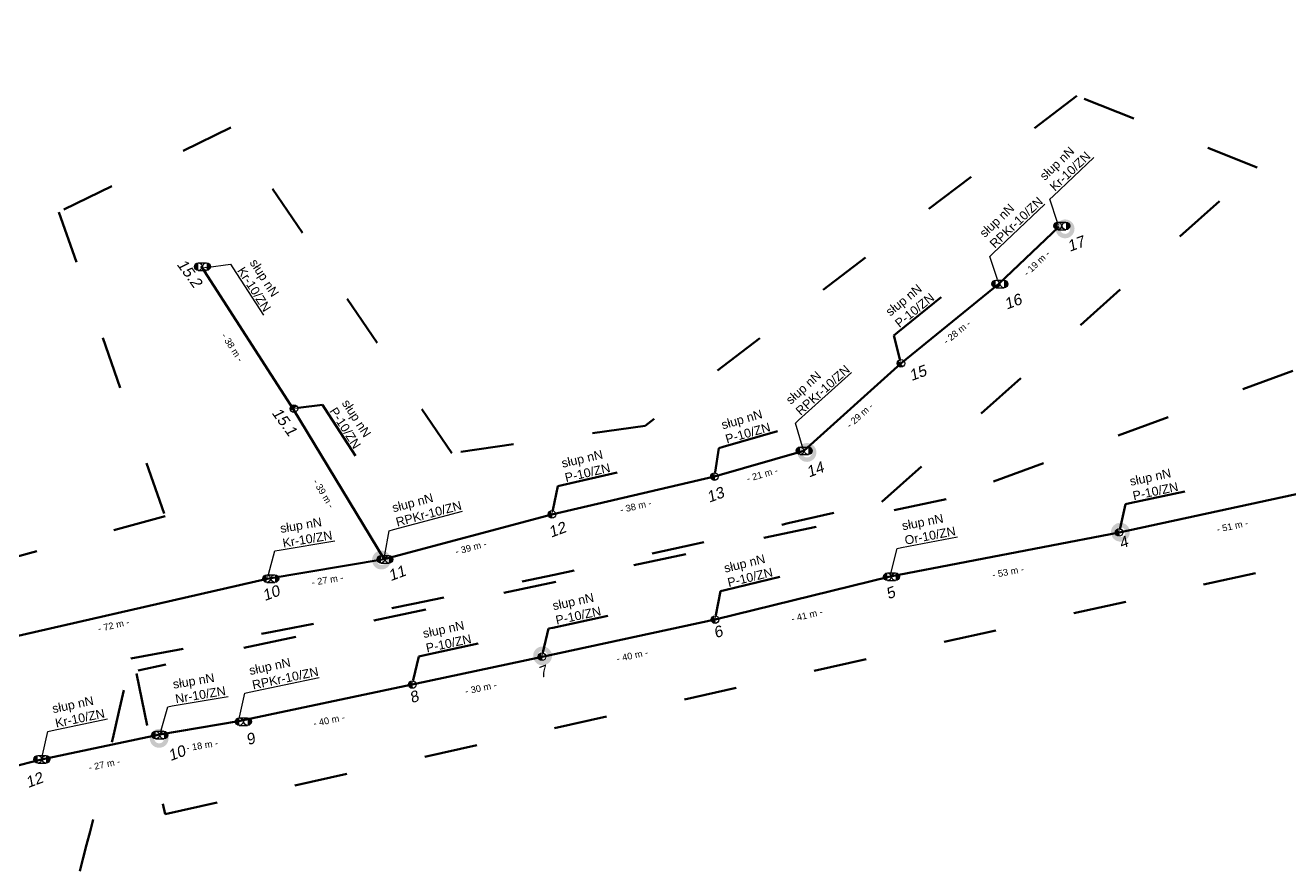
# Model space of a CAD drawing. Header units: metres. Extents: x 7531025 to 7555771, y 5771206 to 5789306.
# Drawn here: x 7549430 to 7549715.4, y 5784528.7 to 5784718.9 of the extents above; entities that cross this region are included whole.
import ezdxf
from ezdxf import colors
from ezdxf.entities.mleader import LeaderData, LeaderLine
from ezdxf.math import Vec2, Vec3

# ---------------------------------------------------------------- set-up
doc = ezdxf.new("R2010")
doc.units = ezdxf.units.M
doc.linetypes.add('GCAD_ISO03W100', pattern=[30, 12, -18])
for name, color, linetype, lineweight in [('!TELE', 30, 'SCARPLINE1A', 50), ('!trafo_05-0918', 6, 'GCAD_ISO03W100', 50), ('!trafo_05-1067', 6, 'GCAD_ISO03W100', 50), ('_numery slupow etap 4 cz. 2', 7, 'Continuous', 40)]:
    doc.layers.add(name, color=color, linetype=linetype, lineweight=lineweight)
for name, color, linetype in [('!wymiary', 7, 'Continuous'), ('_MM mufy', 3, 'Continuous'), ('_MM opisy', 7, 'Continuous'), ('_MM slupy', 5, 'Continuous')]:
    doc.layers.add(name, color=color, linetype=linetype)
doc.styles.get("Standard").update_dxf_attribs({"font": 'ARIAL.TTF'})
doc.linetypes.add('SCARPLINE1A', pattern='A,2,[150,AAA.SHX,S=1,R=0,X=0,Y=0],1e-11', length=2)
doc.dimstyles.new('opis linie', dxfattribs={"dimtxt": 1.5, "dimasz": 0.18, "dimexe": 0.18, "dimexo": 0.0625, "dimgap": 2.5, "dimtad": 4, "dimdec": 0, "dimzin": 0, "dimdsep": 46, "dimtxsty": 'Standard', "dimcen": 0.09, "dimse1": 1, "dimse2": 1, "dimsd1": 1, "dimsd2": 1, "dimclrt": 256, "dimadec": 0, "dimazin": 0, "dimtfac": 1, "dimtdec": 0, "dimtofl": 0, "dimtmove": 0, "dimatfit": 3, "dimfxl": 1, "dimtfill": 1, "dimtolj": 1, "dimtzin": 0, "dimarcsym": 0})

# ---------------------------------------------------------------- blocks, each defined once
blk = doc.blocks.new('*D96')
at = {"layer": 'Defpoints', "color": 0}
for p in [(7549469.74, 5784664.64), (7549489.93, 5784631.87), (7549490.56, 5784632.28)]:
    blk.add_point(p, dxfattribs=at)
at = {"layer": '!wymiary', "insert": (7549476.77, 5784646.29), "char_height": 1.5, "attachment_point": 5, "rotation": 302.7473, "bg_fill": 3, "box_fill_scale": 1.1, "bg_fill_color": 9, "bg_fill_true_color": 13158600, "bg_fill_transparency": 0}
blk.add_mtext('\\A1;- 38 m -', dxfattribs=at)
blk = doc.blocks.new('*D97')
at = {"layer": 'Defpoints', "color": 0}
for p in [(7549490.56, 5784632.28), (7549510.37, 5784598.14), (7549511.02, 5784598.52)]:
    blk.add_point(p, dxfattribs=at)
at = {"layer": '!wymiary', "insert": (7549497.35, 5784613.32), "char_height": 1.5, "attachment_point": 5, "rotation": 301.2212, "bg_fill": 3, "box_fill_scale": 1.1, "bg_fill_color": 9, "bg_fill_true_color": 13158600, "bg_fill_transparency": 0}
blk.add_mtext('\\A1;- 39 m -', dxfattribs=at)
blk = doc.blocks.new('*D308')
at = {"layer": 'Defpoints', "color": 0}
for p in [(7549460.43, 5784558.99), (7549460.58, 5784558.26), (7549433.68, 5784553.36)]:
    blk.add_point(p, dxfattribs=at)
at = {"layer": '!wymiary', "insert": (7549447.88, 5784552.26), "char_height": 1.5, "attachment_point": 5, "rotation": 11.9027, "bg_fill": 3, "box_fill_scale": 1.1, "bg_fill_color": 9, "bg_fill_true_color": 13158600, "bg_fill_transparency": 0}
blk.add_mtext('\\A1;- 27 m -', dxfattribs=at)
blk = doc.blocks.new('*D309')
at = {"layer": 'Defpoints', "color": 0}
for p in [(7549478.14, 5784561.97), (7549478.26, 5784561.23), (7549460.43, 5784558.99)]:
    blk.add_point(p, dxfattribs=at)
at = {"layer": '!wymiary', "insert": (7549469.95, 5784556.52), "char_height": 1.5, "attachment_point": 5, "rotation": 9.5379, "bg_fill": 3, "box_fill_scale": 1.1, "bg_fill_color": 9, "bg_fill_true_color": 13158600, "bg_fill_transparency": 0}
blk.add_mtext('\\A1;- 18 m -', dxfattribs=at)
blk = doc.blocks.new('*D310')
at = {"layer": 'Defpoints', "color": 0}
for p in [(7549517.37, 5784570.27), (7549517.52, 5784569.54), (7549478.14, 5784561.97)]:
    blk.add_point(p, dxfattribs=at)
at = {"layer": '!wymiary', "insert": (7549498.58, 5784562.19), "char_height": 1.5, "attachment_point": 5, "rotation": 11.9452, "bg_fill": 3, "box_fill_scale": 1.1, "bg_fill_color": 9, "bg_fill_true_color": 13158600, "bg_fill_transparency": 0}
blk.add_mtext('\\A1;- 40 m -', dxfattribs=at)
blk = doc.blocks.new('*D311')
at = {"layer": 'Defpoints', "color": 0}
for p in [(7549546.64, 5784576.53), (7549546.8, 5784575.8), (7549517.37, 5784570.27)]:
    blk.add_point(p, dxfattribs=at)
at = {"layer": '!wymiary', "insert": (7549532.84, 5784569.47), "char_height": 1.5, "attachment_point": 5, "rotation": 12.0731, "bg_fill": 3, "box_fill_scale": 1.1, "bg_fill_color": 9, "bg_fill_true_color": 13158600, "bg_fill_transparency": 0}
blk.add_mtext('\\A1;- 30 m -', dxfattribs=at)
blk = doc.blocks.new('*D312')
at = {"layer": 'Defpoints', "color": 0}
for p in [(7549585.69, 5784584.92), (7549585.84, 5784584.18), (7549546.64, 5784576.53)]:
    blk.add_point(p, dxfattribs=at)
at = {"layer": '!wymiary', "insert": (7549567.01, 5784576.8), "char_height": 1.5, "attachment_point": 5, "rotation": 12.1217, "bg_fill": 3, "box_fill_scale": 1.1, "bg_fill_color": 9, "bg_fill_true_color": 13158600, "bg_fill_transparency": 0}
blk.add_mtext('\\A1;- 40 m -', dxfattribs=at)
blk = doc.blocks.new('*D313')
at = {"layer": 'Defpoints', "color": 0}
for p in [(7549625.21, 5784594.65), (7549625.39, 5784593.92), (7549585.69, 5784584.92)]:
    blk.add_point(p, dxfattribs=at)
at = {"layer": '!wymiary', "insert": (7549606.41, 5784585.9), "char_height": 1.5, "attachment_point": 5, "rotation": 13.8325, "bg_fill": 3, "box_fill_scale": 1.1, "bg_fill_color": 9, "bg_fill_true_color": 13158600, "bg_fill_transparency": 0}
blk.add_mtext('\\A1;- 41 m -', dxfattribs=at)
blk = doc.blocks.new('*D314')
at = {"layer": 'Defpoints', "color": 0}
for p in [(7549676.88, 5784604.58), (7549677.03, 5784603.85), (7549625.21, 5784594.65)]:
    blk.add_point(p, dxfattribs=at)
at = {"layer": '!wymiary', "insert": (7549651.81, 5784595.67), "char_height": 1.5, "attachment_point": 5, "rotation": 10.885, "bg_fill": 3, "box_fill_scale": 1.1, "bg_fill_color": 9, "bg_fill_true_color": 13158600, "bg_fill_transparency": 0}
blk.add_mtext('\\A1;- 53 m -', dxfattribs=at)
blk = doc.blocks.new('*D315')
at = {"layer": 'Defpoints', "color": 0}
for p in [(7549726.26, 5784615.23), (7549726.42, 5784614.5), (7549676.88, 5784604.58)]:
    blk.add_point(p, dxfattribs=at)
at = {"layer": '!wymiary', "insert": (7549702.42, 5784605.98), "char_height": 1.5, "attachment_point": 5, "rotation": 12.1656, "bg_fill": 3, "box_fill_scale": 1.1, "bg_fill_color": 9, "bg_fill_true_color": 13158600, "bg_fill_transparency": 0}
blk.add_mtext('\\A1;- 51 m -', dxfattribs=at)
blk = doc.blocks.new('*D339')
at = {"layer": 'Defpoints', "color": 0}
for p in [(7549663.3, 5784673.52), (7549649.23, 5784661.18), (7549649.74, 5784660.64)]:
    blk.add_point(p, dxfattribs=at)
at = {"layer": '!wymiary', "insert": (7549658.26, 5784665.26), "char_height": 1.5, "attachment_point": 5, "rotation": 43.5355, "bg_fill": 3, "box_fill_scale": 1.1, "bg_fill_color": 9, "bg_fill_true_color": 13158600, "bg_fill_transparency": 0}
blk.add_mtext('\\A1;- 19 m -', dxfattribs=at)
blk = doc.blocks.new('*D340')
at = {"layer": 'Defpoints', "color": 0}
for p in [(7549649.74, 5784660.64), (7549627.16, 5784643.27), (7549627.63, 5784642.69)]:
    blk.add_point(p, dxfattribs=at)
at = {"layer": '!wymiary', "insert": (7549640.27, 5784649.71), "char_height": 1.5, "attachment_point": 5, "rotation": 39.0629, "bg_fill": 3, "box_fill_scale": 1.1, "bg_fill_color": 9, "bg_fill_true_color": 13158600, "bg_fill_transparency": 0}
blk.add_mtext('\\A1;- 28 m -', dxfattribs=at)
blk = doc.blocks.new('*D341')
at = {"layer": 'Defpoints', "color": 0}
for p in [(7549627.63, 5784642.69), (7549605.21, 5784623.51), (7549605.71, 5784622.95)]:
    blk.add_point(p, dxfattribs=at)
at = {"layer": '!wymiary', "insert": (7549618.35, 5784630.95), "char_height": 1.5, "attachment_point": 5, "rotation": 42.0047, "bg_fill": 3, "box_fill_scale": 1.1, "bg_fill_color": 9, "bg_fill_true_color": 13158600, "bg_fill_transparency": 0}
blk.add_mtext('\\A1;- 29 m -', dxfattribs=at)
blk = doc.blocks.new('*D342')
at = {"layer": 'Defpoints', "color": 0}
for p in [(7549605.71, 5784622.95), (7549585.35, 5784617.88), (7549585.56, 5784617.16)]:
    blk.add_point(p, dxfattribs=at)
at = {"layer": '!wymiary', "insert": (7549596.32, 5784617.65), "char_height": 1.5, "attachment_point": 5, "rotation": 16.0366, "bg_fill": 3, "box_fill_scale": 1.1, "bg_fill_color": 9, "bg_fill_true_color": 13158600, "bg_fill_transparency": 0}
blk.add_mtext('\\A1;- 21 m -', dxfattribs=at)
blk = doc.blocks.new('*D343')
at = {"layer": 'Defpoints', "color": 0}
for p in [(7549585.56, 5784617.16), (7549548.71, 5784609.35), (7549548.88, 5784608.62)]:
    blk.add_point(p, dxfattribs=at)
at = {"layer": '!wymiary', "insert": (7549567.79, 5784610.44), "char_height": 1.5, "attachment_point": 5, "rotation": 13.1092, "bg_fill": 3, "box_fill_scale": 1.1, "bg_fill_color": 9, "bg_fill_true_color": 13158600, "bg_fill_transparency": 0}
blk.add_mtext('\\A1;- 38 m -', dxfattribs=at)
blk = doc.blocks.new('*D344')
at = {"layer": 'Defpoints', "color": 0}
for p in [(7549548.88, 5784608.62), (7549510.82, 5784599.25), (7549511.02, 5784598.53)]:
    blk.add_point(p, dxfattribs=at)
at = {"layer": '!wymiary', "insert": (7549530.6, 5784601.14), "char_height": 1.5, "attachment_point": 5, "rotation": 14.9228, "bg_fill": 3, "box_fill_scale": 1.1, "bg_fill_color": 9, "bg_fill_true_color": 13158600, "bg_fill_transparency": 0}
blk.add_mtext('\\A1;- 39 m -', dxfattribs=at)
blk = doc.blocks.new('*D345')
at = {"layer": 'Defpoints', "color": 0}
for p in [(7549511.02, 5784598.53), (7549484.5, 5784594.87), (7549484.62, 5784594.13)]:
    blk.add_point(p, dxfattribs=at)
at = {"layer": '!wymiary', "insert": (7549498.23, 5784593.86), "char_height": 1.5, "attachment_point": 5, "rotation": 9.4592, "bg_fill": 3, "box_fill_scale": 1.1, "bg_fill_color": 9, "bg_fill_true_color": 13158600, "bg_fill_transparency": 0}
blk.add_mtext('\\A1;- 27 m -', dxfattribs=at)
blk = doc.blocks.new('*D346')
at = {"layer": 'Defpoints', "color": 0}
for p in [(7549484.62, 5784594.13), (7549414.01, 5784578.75), (7549414.18, 5784578.02)]:
    blk.add_point(p, dxfattribs=at)
at = {"layer": '!wymiary', "insert": (7549449.96, 5784583.63), "char_height": 1.5, "attachment_point": 5, "rotation": 12.8799, "bg_fill": 3, "box_fill_scale": 1.1, "bg_fill_color": 9, "bg_fill_true_color": 13158600, "bg_fill_transparency": 0}
blk.add_mtext('\\A1;- 72 m -', dxfattribs=at)
blk = doc.blocks.new('ZN')
at = {"layer": '_MM slupy', "transparency": 33554687}
h = blk.add_hatch(color=256, dxfattribs=at)
h.dxf.hatch_style = 1
h.paths.add_polyline_path([(0, -0.86), (0, 0.86, 1)])
at = {"layer": '_MM slupy'}
blk.add_circle((0, 0), 0.857, dxfattribs=at)
blk = doc.blocks.new('R')
at = {"layer": '_MM slupy', "transparency": 33554687}
h = blk.add_hatch(color=256, dxfattribs=at)
h.dxf.hatch_style = 1
h.paths.add_polyline_path([(-0.93, -0.86), (-0.93, 0.86, 1)])
h = blk.add_hatch(color=256, dxfattribs=at)
h.dxf.hatch_style = 1
h.paths.add_polyline_path([(0.93, 0.86), (0.93, -0.86, 1)])
at = {"layer": '_MM slupy'}
for points in [[(-0.93, 0.86), (0.93, 0.86)], [(-0.93, -0.86), (0.93, -0.86)]]:
    blk.add_lwpolyline(points, dxfattribs=at)
for centre in [(-0.93, 0), (0.93, 0)]:
    blk.add_circle(centre, 0.857, dxfattribs=at)
blk = doc.blocks.new('mufa')
at = {"layer": '_MM mufy'}
h = blk.add_hatch(color=256, dxfattribs=at)
h.dxf.hatch_style = 1
h.paths.add_polyline_path([(2.15, 0.12, 1), (-2.1, -0.05, 1)])
h.paths.add_polyline_path([(-1.1, -0.01, -1), (1.15, 0.08, -1)], flags=16)
h.paths.add_polyline_path([(-0.83, 0, -1), (0.88, 0.07, -1)], flags=0)
blk = doc.blocks.new('q')
at = {"layer": '_MM slupy'}
blk.add_blockref('ZN', (0, 0), dxfattribs=at)
at = {"layer": '_MM opisy'}
ml = blk.add_multileader_mtext('Standard', dxfattribs=at)
ml.set_content('\\pxql;słup nN\\PP-10/ZN', color=256)
ml.set_leader_properties()
ml.build(insert=Vec2(0, 0))
ml.multileader.update_dxf_attribs({"has_text_frame": 1, "text_left_attachment_type": 5, "text_right_attachment_type": 5, "dogleg_length": 1, "arrow_head_size": 1})
ctx = ml.context
ctx.base_point, ctx.char_height, ctx.arrow_head_size, ctx.landing_gap_size, ctx.plane_origin = Vec3(3.75, 5.9), 2, 1, 1, Vec3(1.72, -1.42)
ctx.left_attachment, ctx.right_attachment = 5, 5
notes = []
notes.append((ctx, [(0, (1, 1, 0), (2.75, 5.9), (1, 0), 1, [(0, [(0, 0), (2.75, 5.9)], 0, [])])]))
ctx.mtext.insert, ctx.mtext.flow_direction = Vec3(4.75, 11.7), 5
ctx.mtext.has_bg_fill, ctx.mtext.bg_color, ctx.mtext.bg_scale_factor, ctx.mtext.bg_transparency, ctx.mtext.use_window_bg_color = 1, -1023410175, 1, 0, 1
for ctx, leaders in notes:
    for number, flags, end, landing, length, lines in leaders:
        leader = LeaderData()
        leader.index, (leader.has_last_leader_line, leader.has_dogleg_vector, leader.attachment_direction) = number, flags
        leader.last_leader_point, leader.dogleg_vector, leader.dogleg_length = Vec3(end), Vec3(landing), length
        for number, points, colour, breaks in lines:
            line = LeaderLine()
            line.index, line.vertices, line.color, line.breaks = number, Vec3.list(points), colors.encode_raw_color(colour), breaks
            leader.lines.append(line)
        ctx.leaders.append(leader)

msp = doc.modelspace()

# ---------------------------------------------------------------- linework, layer by layer
at = {"layer": '!TELE'}
for points in [[(7548969.06, 5784475.22), (7549019.45, 5784487.39), (7549073, 5784500.72), (7549114.21, 5784508.57), (7549157.21, 5784519.45), (7549199.38, 5784528.76), (7549236.35, 5784537.13), (7549280.95, 5784547.28), (7549303.59, 5784552.19), (7549333.55, 5784559.34), (7549361.98, 5784566.24), (7549414.18, 5784578.02), (7549484.62, 5784594.13), (7549511.02, 5784598.52), (7549548.88, 5784608.62), (7549585.56, 5784617.16), (7549605.71, 5784622.95), (7549627.63, 5784642.69), (7549649.74, 5784660.64), (7549663.3, 5784673.52)], [(7549511.02, 5784598.52), (7549490.56, 5784632.28), (7549469.74, 5784664.64)], [(7549073, 5784500.72), (7549099.23, 5784475.03), (7549130.87, 5784482.69), (7549177.19, 5784494.72), (7549225.93, 5784484.04), (7549249.68, 5784498.25), (7549272.38, 5784514.36), (7549301.85, 5784520.3), (7549340.82, 5784530.11), (7549368.8, 5784536.68), (7549397.89, 5784544.31), (7549433.68, 5784553.36), (7549460.43, 5784558.99), (7549478.14, 5784561.97), (7549517.37, 5784570.27), (7549546.64, 5784576.53), (7549585.69, 5784584.92), (7549625.21, 5784594.65), (7549676.88, 5784604.58), (7549726.26, 5784615.23)]]:
    msp.add_lwpolyline(points, dxfattribs=at)

# ---------------------------------------------------------------- texts
at = {"layer": '_numery slupow etap 4 cz. 2', "oblique": 10}
for s, p in [('17', (7549665.73, 5784667.83)), ('16', (7549651.51, 5784654.8))]:
    msp.add_text(s, height=2.5, rotation=20.4647, dxfattribs=at).set_placement(p)

# ---------------------------------------------------------------- next in the draw order: dimensions: what is measured, and where the dimension line sits
at = {"layer": '!wymiary'}
for p1, p2, picture, middle in [((7549663.3, 5784673.52), (7549649.74, 5784660.64), '*D339', (7549658.26, 5784665.26)), ((7549469.74, 5784664.64), (7549490.56, 5784632.28), '*D96', (7549476.77, 5784646.29)), ((7549433.68, 5784553.36), (7549460.43, 5784558.99), '*D308', (7549447.88, 5784552.26))]:
    dim = msp.add_aligned_dim(p1=p1, p2=p2, distance=-0.75, dimstyle='opis linie', override={"dimpost": '- <> m -'}, dxfattribs=at)
    dim.commit()
    dim.dimension.update_dxf_attribs({"geometry": picture, "text_midpoint": middle})

# ---------------------------------------------------------------- next in the draw order: texts
at = {"layer": '_numery slupow etap 4 cz. 2', "oblique": 10}
msp.add_text('12', height=2.5, rotation=20.4647, dxfattribs=at).set_placement((7549430.66, 5784546.9))

# ---------------------------------------------------------------- next in the draw order: dimensions: what is measured, and where the dimension line sits
at = {"layer": '!wymiary'}
for p1, p2, picture, middle in [((7549649.74, 5784660.64), (7549627.63, 5784642.69), '*D340', (7549640.27, 5784649.71)), ((7549490.56, 5784632.28), (7549511.02, 5784598.52), '*D97', (7549497.35, 5784613.32)), ((7549460.43, 5784558.99), (7549478.14, 5784561.97), '*D309', (7549469.95, 5784556.52))]:
    dim = msp.add_aligned_dim(p1=p1, p2=p2, distance=-0.75, dimstyle='opis linie', override={"dimpost": '- <> m -'}, dxfattribs=at)
    dim.commit()
    dim.dimension.update_dxf_attribs({"geometry": picture, "text_midpoint": middle})

# ---------------------------------------------------------------- next in the draw order: leaders
at = {"layer": '_MM opisy'}
ml = msp.add_multileader_mtext('Standard', dxfattribs=at)
ml.set_content('\\pxql;słup nN\\PKr-10/ZN', color=256)
ml.set_leader_properties()
ml.build(insert=Vec2(0, 0))
ml.multileader.update_dxf_attribs({"has_text_frame": 1, "text_left_attachment_type": 5, "text_right_attachment_type": 5, "dogleg_length": 1, "arrow_head_size": 1})
ctx = ml.context
ctx.base_point, ctx.char_height, ctx.arrow_head_size, ctx.landing_gap_size, ctx.plane_origin, ctx.plane_x_axis, ctx.plane_y_axis = Vec3(7549661.96, 5784680.39), 2, 1, 1, Vec3(7549665.53, 5784673.67), Vec3(0.724947, 0.688804), Vec3(-0.688804, 0.724947)
ctx.left_attachment, ctx.right_attachment = 5, 5
notes = []
notes.append((ctx, [(0, (1, 1, 0), (7549661.23, 5784679.7), (0.724947, 0.688804), 1, [(0, [(7549663.3, 5784673.52), (7549661.23, 5784679.7)], 0, [])])]))
ctx.mtext.insert, ctx.mtext.text_direction, ctx.mtext.flow_direction = Vec3(7549658.71, 5784685.26), Vec3(0.724947, 0.688804), 5
ctx.mtext.has_bg_fill, ctx.mtext.bg_color, ctx.mtext.bg_scale_factor, ctx.mtext.bg_transparency, ctx.mtext.use_window_bg_color = 1, -1023410175, 1, 0, 1
ml = msp.add_multileader_mtext('Standard', dxfattribs=at)
ml.set_content('\\pxql;słup nN\\PKr-10/ZN', color=256)
ml.set_leader_properties()
ml.build(insert=Vec2(0, 0))
ml.multileader.update_dxf_attribs({"has_text_frame": 1, "text_left_attachment_type": 5, "text_right_attachment_type": 5, "dogleg_length": 1, "arrow_head_size": 1})
ctx = ml.context
ctx.base_point, ctx.char_height, ctx.arrow_head_size, ctx.landing_gap_size, ctx.plane_origin, ctx.plane_x_axis, ctx.plane_y_axis = Vec3(7549476.88, 5784664.23), 2, 1, 1, Vec3(7549469.62, 5784661.98), Vec3(0.540935, -0.841064), Vec3(0.841064, 0.540935)
ctx.left_attachment, ctx.right_attachment = 5, 5
notes.append((ctx, [(0, (1, 1, 0), (7549476.34, 5784665.07), (0.540935, -0.841064), 1, [(0, [(7549469.88, 5784664.19), (7549476.34, 5784665.07)], 0, [])])]))
ctx.mtext.insert, ctx.mtext.text_direction, ctx.mtext.flow_direction = Vec3(7549482.27, 5784666.51), Vec3(0.540935, -0.841064), 5
ctx.mtext.has_bg_fill, ctx.mtext.bg_color, ctx.mtext.bg_scale_factor, ctx.mtext.bg_transparency, ctx.mtext.use_window_bg_color = 1, -1023410175, 1, 0, 1
ml = msp.add_multileader_mtext('Standard', dxfattribs=at)
ml.set_content('\\pxql;słup nN\\PKr-10/ZN', color=256)
ml.set_leader_properties()
ml.build(insert=Vec2(0, 0))
ml.multileader.update_dxf_attribs({"has_text_frame": 1, "text_left_attachment_type": 5, "text_right_attachment_type": 5, "dogleg_length": 1, "arrow_head_size": 1})
ctx = ml.context
ctx.base_point, ctx.char_height, ctx.arrow_head_size, ctx.landing_gap_size, ctx.plane_origin, ctx.plane_x_axis, ctx.plane_y_axis = Vec3(7549436.14, 5784559.9), 2, 1, 1, Vec3(7549435.65, 5784552.32), Vec3(0.978499, 0.20625), Vec3(-0.20625, 0.978499)
ctx.left_attachment, ctx.right_attachment = 5, 5
notes.append((ctx, [(0, (1, 1, 0), (7549435.16, 5784559.7), (0.978499, 0.20625), 1, [(0, [(7549433.68, 5784553.36), (7549435.16, 5784559.7)], 0, [])])]))
ctx.mtext.insert, ctx.mtext.text_direction, ctx.mtext.flow_direction = Vec3(7549435.93, 5784565.75), Vec3(0.978499, 0.20625), 5
ctx.mtext.has_bg_fill, ctx.mtext.bg_color, ctx.mtext.bg_scale_factor, ctx.mtext.bg_transparency, ctx.mtext.use_window_bg_color = 1, -1023410175, 1, 0, 1
for ctx, leaders in notes:
    for number, flags, end, landing, length, lines in leaders:
        leader = LeaderData()
        leader.index, (leader.has_last_leader_line, leader.has_dogleg_vector, leader.attachment_direction) = number, flags
        leader.last_leader_point, leader.dogleg_vector, leader.dogleg_length = Vec3(end), Vec3(landing), length
        for number, points, colour, breaks in lines:
            line = LeaderLine()
            line.index, line.vertices, line.color, line.breaks = number, Vec3.list(points), colors.encode_raw_color(colour), breaks
            leader.lines.append(line)
        ctx.leaders.append(leader)

# ---------------------------------------------------------------- next in the draw order: block references
at = {"layer": '!TELE', "rotation": 302.7473028362447}
msp.add_blockref('q', (7549490.66, 5784632.5), dxfattribs=at)
for p in [(7549663.94, 5784673.68), (7549470.01, 5784664.52), (7549433.79, 5784553.4)]:
    msp.add_blockref('R', p)

# ---------------------------------------------------------------- next in the draw order: texts
at = {"layer": '_numery slupow etap 4 cz. 2', "oblique": 10}
for s, rotation, p in [('15.2', 306.0756, (7549464.11, 5784665.02)), ('10', 20.4647, (7549462.8, 5784552.98))]:
    msp.add_text(s, height=2.5, rotation=rotation, dxfattribs=at).set_placement(p)

# ---------------------------------------------------------------- next in the draw order: dimensions: what is measured, and where the dimension line sits
at = {"layer": '!wymiary'}
for p1, p2, picture, middle in [((7549627.63, 5784642.69), (7549605.71, 5784622.95), '*D341', (7549618.35, 5784630.95)), ((7549478.14, 5784561.97), (7549517.37, 5784570.27), '*D310', (7549498.58, 5784562.19))]:
    dim = msp.add_aligned_dim(p1=p1, p2=p2, distance=-0.75, dimstyle='opis linie', override={"dimpost": '- <> m -'}, dxfattribs=at)
    dim.commit()
    dim.dimension.update_dxf_attribs({"geometry": picture, "text_midpoint": middle})

# ---------------------------------------------------------------- next in the draw order: leaders
at = {"layer": '_MM opisy'}
ml = msp.add_multileader_mtext('Standard', dxfattribs=at)
ml.set_content('\\pxql;słup nN\\PNr-10/ZN', color=256)
ml.set_leader_properties()
ml.build(insert=Vec2(0, 0))
ml.multileader.update_dxf_attribs({"has_text_frame": 1, "text_left_attachment_type": 5, "text_right_attachment_type": 5, "dogleg_length": 1, "arrow_head_size": 1})
ctx = ml.context
ctx.base_point, ctx.char_height, ctx.arrow_head_size, ctx.landing_gap_size, ctx.plane_origin, ctx.plane_x_axis, ctx.plane_y_axis = Vec3(7549463.15, 5784565.44), 2, 1, 1, Vec3(7549462.36, 5784557.88), Vec3(0.986176, 0.165699), Vec3(-0.165699, 0.986176)
ctx.left_attachment, ctx.right_attachment = 5, 5
notes = []
notes.append((ctx, [(0, (1, 1, 0), (7549462.17, 5784565.27), (0.986176, 0.165699), 1, [(0, [(7549460.43, 5784558.99), (7549462.17, 5784565.27)], 0, [])])]))
ctx.mtext.insert, ctx.mtext.text_direction, ctx.mtext.flow_direction = Vec3(7549463.18, 5784571.29), Vec3(0.986176, 0.165699), 5
ctx.mtext.has_bg_fill, ctx.mtext.bg_color, ctx.mtext.bg_scale_factor, ctx.mtext.bg_transparency, ctx.mtext.use_window_bg_color = 1, -1023410175, 1, 0, 1
for ctx, leaders in notes:
    for number, flags, end, landing, length, lines in leaders:
        leader = LeaderData()
        leader.index, (leader.has_last_leader_line, leader.has_dogleg_vector, leader.attachment_direction) = number, flags
        leader.last_leader_point, leader.dogleg_vector, leader.dogleg_length = Vec3(end), Vec3(landing), length
        for number, points, colour, breaks in lines:
            line = LeaderLine()
            line.index, line.vertices, line.color, line.breaks = number, Vec3.list(points), colors.encode_raw_color(colour), breaks
            leader.lines.append(line)
        ctx.leaders.append(leader)

# ---------------------------------------------------------------- next in the draw order: block references
at = {"layer": '!TELE', "rotation": 39.06292348428963}
msp.add_blockref('q', (7549627.63, 5784642.69), dxfattribs=at)
at = {"color": 5, "lineweight": 70}
msp.add_blockref('mufa', (7549460.22, 5784558.09), dxfattribs=at)
msp.add_blockref('R', (7549460.38, 5784558.86))

# ---------------------------------------------------------------- next in the draw order: texts
at = {"layer": '_numery slupow etap 4 cz. 2', "oblique": 10}
for s, rotation, p in [('15.1', 306.0756, (7549485.54, 5784631.53)), ('9', 20.4647, (7549480.36, 5784556.52))]:
    msp.add_text(s, height=2.5, rotation=rotation, dxfattribs=at).set_placement(p)

# ---------------------------------------------------------------- next in the draw order: dimensions: what is measured, and where the dimension line sits
at = {"layer": '!wymiary'}
for p1, p2, picture, middle in [((7549605.71, 5784622.95), (7549585.56, 5784617.16), '*D342', (7549596.32, 5784617.65)), ((7549517.37, 5784570.27), (7549546.64, 5784576.53), '*D311', (7549532.84, 5784569.47))]:
    dim = msp.add_aligned_dim(p1=p1, p2=p2, distance=-0.75, dimstyle='opis linie', override={"dimpost": '- <> m -'}, dxfattribs=at)
    dim.commit()
    dim.dimension.update_dxf_attribs({"geometry": picture, "text_midpoint": middle})

# ---------------------------------------------------------------- next in the draw order: leaders
at = {"layer": '_MM opisy'}
ml = msp.add_multileader_mtext('Standard', dxfattribs=at)
ml.set_content('\\pxql;słup nN\\PRPKr-10/ZN', color=256)
ml.set_leader_properties()
ml.build(insert=Vec2(0, 0))
ml.multileader.update_dxf_attribs({"has_text_frame": 1, "text_left_attachment_type": 5, "text_right_attachment_type": 5, "dogleg_length": 1, "arrow_head_size": 1})
ctx = ml.context
ctx.base_point, ctx.char_height, ctx.arrow_head_size, ctx.landing_gap_size, ctx.plane_origin, ctx.plane_x_axis, ctx.plane_y_axis = Vec3(7549648.4, 5784667.5), 2, 1, 1, Vec3(7549651.97, 5784660.79), Vec3(0.724947, 0.688804), Vec3(-0.688804, 0.724947)
ctx.left_attachment, ctx.right_attachment = 5, 5
notes = []
notes.append((ctx, [(0, (1, 1, 0), (7549647.68, 5784666.81), (0.724947, 0.688804), 1, [(0, [(7549649.74, 5784660.64), (7549647.68, 5784666.81)], 0, [])])]))
ctx.mtext.insert, ctx.mtext.text_direction, ctx.mtext.flow_direction = Vec3(7549645.15, 5784672.37), Vec3(0.724947, 0.688804), 5
ctx.mtext.has_bg_fill, ctx.mtext.bg_color, ctx.mtext.bg_scale_factor, ctx.mtext.bg_transparency, ctx.mtext.use_window_bg_color = 1, -1023410175, 1, 0, 1
for ctx, leaders in notes:
    for number, flags, end, landing, length, lines in leaders:
        leader = LeaderData()
        leader.index, (leader.has_last_leader_line, leader.has_dogleg_vector, leader.attachment_direction) = number, flags
        leader.last_leader_point, leader.dogleg_vector, leader.dogleg_length = Vec3(end), Vec3(landing), length
        for number, points, colour, breaks in lines:
            line = LeaderLine()
            line.index, line.vertices, line.color, line.breaks = number, Vec3.list(points), colors.encode_raw_color(colour), breaks
            leader.lines.append(line)
        ctx.leaders.append(leader)

# ---------------------------------------------------------------- next in the draw order: block references
at = {"layer": '!TELE', "rotation": 12.07310026406146}
msp.add_blockref('q', (7549517.37, 5784570.27), dxfattribs=at)
at = {"color": 5, "lineweight": 70}
msp.add_blockref('mufa', (7549664.66, 5784672.99), dxfattribs=at)
msp.add_blockref('R', (7549649.97, 5784660.6))

# ---------------------------------------------------------------- next in the draw order: texts
at = {"layer": '_numery slupow etap 4 cz. 2', "oblique": 10}
for s, p in [('15', (7549630.03, 5784638.69)), ('14', (7549606.86, 5784616.93))]:
    msp.add_text(s, height=2.5, rotation=20.4647, dxfattribs=at).set_placement(p)

# ---------------------------------------------------------------- next in the draw order: dimensions: what is measured, and where the dimension line sits
at = {"layer": '!wymiary'}
for p1, p2, picture, middle in [((7549585.56, 5784617.16), (7549548.88, 5784608.62), '*D343', (7549567.79, 5784610.44)), ((7549546.64, 5784576.53), (7549585.69, 5784584.92), '*D312', (7549567.01, 5784576.8))]:
    dim = msp.add_aligned_dim(p1=p1, p2=p2, distance=-0.75, dimstyle='opis linie', override={"dimpost": '- <> m -'}, dxfattribs=at)
    dim.commit()
    dim.dimension.update_dxf_attribs({"geometry": picture, "text_midpoint": middle})

# ---------------------------------------------------------------- next in the draw order: block references
at = {"layer": '!TELE'}
for p, rotation in [((7549585.56, 5784617.16), 16.03659528386971), ((7549546.64, 5784576.53), 12.12171210845203)]:
    msp.add_blockref('q', p, dxfattribs=dict(at, rotation=rotation))

# ---------------------------------------------------------------- next in the draw order: texts
at = {"layer": '_numery slupow etap 4 cz. 2', "oblique": 10}
msp.add_text('8', height=2.5, rotation=20.4647, dxfattribs=at).set_placement((7549517.26, 5784566))

# ---------------------------------------------------------------- next in the draw order: dimensions: what is measured, and where the dimension line sits
at = {"layer": '!wymiary'}
for p1, p2, picture, middle in [((7549548.88, 5784608.62), (7549511.02, 5784598.52), '*D344', (7549530.6, 5784601.14)), ((7549585.69, 5784584.92), (7549625.21, 5784594.65), '*D313', (7549606.41, 5784585.9))]:
    dim = msp.add_aligned_dim(p1=p1, p2=p2, distance=-0.75, dimstyle='opis linie', override={"dimpost": '- <> m -'}, dxfattribs=at)
    dim.commit()
    dim.dimension.update_dxf_attribs({"geometry": picture, "text_midpoint": middle})

# ---------------------------------------------------------------- next in the draw order: block references
at = {"layer": '!TELE'}
for p, rotation in [((7549548.88, 5784608.62), 13.10922849641254), ((7549585.69, 5784584.92), 13.83245651576241)]:
    msp.add_blockref('q', p, dxfattribs=dict(at, rotation=rotation))
at = {"color": 5, "lineweight": 70}
msp.add_blockref('mufa', (7549546.74, 5784576.69), dxfattribs=at)

# ---------------------------------------------------------------- next in the draw order: texts
at = {"layer": '_numery slupow etap 4 cz. 2', "oblique": 10}
for s, p in [('13', (7549584.35, 5784611.24)), ('7', (7549546.32, 5784571.68))]:
    msp.add_text(s, height=2.5, rotation=20.4647, dxfattribs=at).set_placement(p)

# ---------------------------------------------------------------- next in the draw order: dimensions: what is measured, and where the dimension line sits
at = {"layer": '!wymiary'}
for p1, p2, picture, middle in [((7549625.21, 5784594.65), (7549676.88, 5784604.58), '*D314', (7549651.81, 5784595.67)), ((7549511.02, 5784598.52), (7549484.62, 5784594.13), '*D345', (7549498.23, 5784593.86))]:
    dim = msp.add_aligned_dim(p1=p1, p2=p2, distance=-0.75, dimstyle='opis linie', override={"dimpost": '- <> m -'}, dxfattribs=at)
    dim.commit()
    dim.dimension.update_dxf_attribs({"geometry": picture, "text_midpoint": middle})

# ---------------------------------------------------------------- next in the draw order: leaders
at = {"layer": '_MM opisy'}
ml = msp.add_multileader_mtext('Standard', dxfattribs=at)
ml.set_content('\\pxql;słup nN\\PRPKr-10/ZN', color=256)
ml.set_leader_properties()
ml.build(insert=Vec2(0, 0))
ml.multileader.update_dxf_attribs({"has_text_frame": 1, "text_left_attachment_type": 5, "text_right_attachment_type": 5, "dogleg_length": 1, "arrow_head_size": 1})
ctx = ml.context
ctx.base_point, ctx.char_height, ctx.arrow_head_size, ctx.landing_gap_size, ctx.plane_origin, ctx.plane_x_axis, ctx.plane_y_axis = Vec3(7549604.55, 5784629.85), 2, 1, 1, Vec3(7549607.94, 5784623.04), Vec3(0.74309, 0.669191), Vec3(-0.669191, 0.74309)
ctx.left_attachment, ctx.right_attachment = 5, 5
notes = []
notes.append((ctx, [(0, (1, 1, 0), (7549603.81, 5784629.18), (0.74309, 0.669191), 1, [(0, [(7549605.71, 5784622.95), (7549603.81, 5784629.18)], 0, [])])]))
ctx.mtext.insert, ctx.mtext.text_direction, ctx.mtext.flow_direction = Vec3(7549601.43, 5784634.8), Vec3(0.74309, 0.669191), 5
ctx.mtext.has_bg_fill, ctx.mtext.bg_color, ctx.mtext.bg_scale_factor, ctx.mtext.bg_transparency, ctx.mtext.use_window_bg_color = 1, -1023410175, 1, 0, 1
for ctx, leaders in notes:
    for number, flags, end, landing, length, lines in leaders:
        leader = LeaderData()
        leader.index, (leader.has_last_leader_line, leader.has_dogleg_vector, leader.attachment_direction) = number, flags
        leader.last_leader_point, leader.dogleg_vector, leader.dogleg_length = Vec3(end), Vec3(landing), length
        for number, points, colour, breaks in lines:
            line = LeaderLine()
            line.index, line.vertices, line.color, line.breaks = number, Vec3.list(points), colors.encode_raw_color(colour), breaks
            leader.lines.append(line)
        ctx.leaders.append(leader)

# ---------------------------------------------------------------- next in the draw order: block references
msp.add_blockref('R', (7549605.81, 5784622.97))
at = {"color": 5, "lineweight": 70}
msp.add_blockref('mufa', (7549606.41, 5784622.57), dxfattribs=at)

# ---------------------------------------------------------------- next in the draw order: texts
at = {"layer": '_numery slupow etap 4 cz. 2', "oblique": 10}
for s, p in [('12', (7549548.66, 5784603.35)), ('5', (7549624.78, 5784589.45)), ('6', (7549585.86, 5784580.65))]:
    msp.add_text(s, height=2.5, rotation=20.4647, dxfattribs=at).set_placement(p)

# ---------------------------------------------------------------- next in the draw order: dimensions: what is measured, and where the dimension line sits
at = {"layer": '!wymiary'}
for p1, p2, picture, middle in [((7549676.88, 5784604.58), (7549726.26, 5784615.23), '*D315', (7549702.42, 5784605.98)), ((7549484.62, 5784594.13), (7549414.18, 5784578.02), '*D346', (7549449.96, 5784583.63))]:
    dim = msp.add_aligned_dim(p1=p1, p2=p2, distance=-0.75, dimstyle='opis linie', override={"dimpost": '- <> m -'}, dxfattribs=at)
    dim.commit()
    dim.dimension.update_dxf_attribs({"geometry": picture, "text_midpoint": middle})

# ---------------------------------------------------------------- next in the draw order: leaders
at = {"layer": '_MM opisy'}
ml = msp.add_multileader_mtext('Standard', dxfattribs=at)
ml.set_content('\\pxql;słup nN\\PRPKr-10/ZN', color=256)
ml.set_leader_properties()
ml.build(insert=Vec2(0, 0))
ml.multileader.update_dxf_attribs({"has_text_frame": 1, "text_left_attachment_type": 5, "text_right_attachment_type": 5, "dogleg_length": 1, "arrow_head_size": 1})
ctx = ml.context
ctx.base_point, ctx.char_height, ctx.arrow_head_size, ctx.landing_gap_size, ctx.plane_origin, ctx.plane_x_axis, ctx.plane_y_axis = Vec3(7549513.12, 5784605.19), 2, 1, 1, Vec3(7549513.04, 5784597.59), Vec3(0.966273, 0.257518), Vec3(-0.257518, 0.966273)
ctx.left_attachment, ctx.right_attachment = 5, 5
notes = []
notes.append((ctx, [(0, (1, 1, 0), (7549512.16, 5784604.94), (0.966273, 0.257518), 1, [(0, [(7549511.02, 5784598.52), (7549512.16, 5784604.94)], 0, [])])]))
ctx.mtext.insert, ctx.mtext.text_direction, ctx.mtext.flow_direction = Vec3(7549512.6, 5784611.02), Vec3(0.966273, 0.257518), 5
ctx.mtext.has_bg_fill, ctx.mtext.bg_color, ctx.mtext.bg_scale_factor, ctx.mtext.bg_transparency, ctx.mtext.use_window_bg_color = 1, -1023410175, 1, 0, 1
ml = msp.add_multileader_mtext('Standard', dxfattribs=at)
ml.set_content('\\pxql;słup nN\\POr-10/ZN', color=256)
ml.set_leader_properties()
ml.build(insert=Vec2(0, 0))
ml.multileader.update_dxf_attribs({"has_text_frame": 1, "text_left_attachment_type": 5, "text_right_attachment_type": 5, "dogleg_length": 1, "arrow_head_size": 1})
ctx = ml.context
ctx.base_point, ctx.char_height, ctx.arrow_head_size, ctx.landing_gap_size, ctx.plane_origin, ctx.plane_x_axis, ctx.plane_y_axis = Vec3(7549627.79, 5784601.15), 2, 1, 1, Vec3(7549627.17, 5784593.58), Vec3(0.982008, 0.188838), Vec3(-0.188838, 0.982008)
ctx.left_attachment, ctx.right_attachment = 5, 5
notes.append((ctx, [(0, (1, 1, 0), (7549626.8, 5784600.96), (0.982008, 0.188838), 1, [(0, [(7549625.21, 5784594.65), (7549626.8, 5784600.96)], 0, [])])]))
ctx.mtext.insert, ctx.mtext.text_direction, ctx.mtext.flow_direction = Vec3(7549627.68, 5784607.01), Vec3(0.982008, 0.188838), 5
ctx.mtext.has_bg_fill, ctx.mtext.bg_color, ctx.mtext.bg_scale_factor, ctx.mtext.bg_transparency, ctx.mtext.use_window_bg_color = 1, -1023410175, 1, 0, 1
for ctx, leaders in notes:
    for number, flags, end, landing, length, lines in leaders:
        leader = LeaderData()
        leader.index, (leader.has_last_leader_line, leader.has_dogleg_vector, leader.attachment_direction) = number, flags
        leader.last_leader_point, leader.dogleg_vector, leader.dogleg_length = Vec3(end), Vec3(landing), length
        for number, points, colour, breaks in lines:
            line = LeaderLine()
            line.index, line.vertices, line.color, line.breaks = number, Vec3.list(points), colors.encode_raw_color(colour), breaks
            leader.lines.append(line)
        ctx.leaders.append(leader)

# ---------------------------------------------------------------- next in the draw order: block references
at = {"layer": '!TELE', "rotation": 12.16558764519187}
msp.add_blockref('q', (7549676.88, 5784604.58), dxfattribs=at)
at = {"color": 5, "lineweight": 70}
msp.add_blockref('mufa', (7549510.39, 5784598.31), dxfattribs=at)
for p in [(7549511.2, 5784598.51), (7549625.5, 5784594.57)]:
    msp.add_blockref('R', p)

# ---------------------------------------------------------------- next in the draw order: texts
at = {"layer": '_numery slupow etap 4 cz. 2', "oblique": 10}
msp.add_text('11', height=2.5, rotation=20.4647, dxfattribs=at).set_placement((7549512.49, 5784593.55))

# ---------------------------------------------------------------- next in the draw order: leaders
at = {"layer": '_MM opisy'}
ml = msp.add_multileader_mtext('Standard', dxfattribs=at)
ml.set_content('\\pxql;słup nN\\PKr-10/ZN', color=256)
ml.set_leader_properties()
ml.build(insert=Vec2(0, 0))
ml.multileader.update_dxf_attribs({"has_text_frame": 1, "text_left_attachment_type": 5, "text_right_attachment_type": 5, "dogleg_length": 1, "arrow_head_size": 1})
ctx = ml.context
ctx.base_point, ctx.char_height, ctx.arrow_head_size, ctx.landing_gap_size, ctx.plane_origin, ctx.plane_x_axis, ctx.plane_y_axis = Vec3(7549487.36, 5784600.57), 2, 1, 1, Vec3(7549486.55, 5784593.01), Vec3(0.986403, 0.164344), Vec3(-0.164344, 0.986403)
ctx.left_attachment, ctx.right_attachment = 5, 5
notes = []
notes.append((ctx, [(0, (1, 1, 0), (7549486.37, 5784600.4), (0.986403, 0.164344), 1, [(0, [(7549484.62, 5784594.13), (7549486.37, 5784600.4)], 0, [])])]))
ctx.mtext.insert, ctx.mtext.text_direction, ctx.mtext.flow_direction = Vec3(7549487.4, 5784606.42), Vec3(0.986403, 0.164344), 5
ctx.mtext.has_bg_fill, ctx.mtext.bg_color, ctx.mtext.bg_scale_factor, ctx.mtext.bg_transparency, ctx.mtext.use_window_bg_color = 1, -1023410175, 1, 0, 1
ml = msp.add_multileader_mtext('Standard', dxfattribs=at)
ml.set_content('\\pxql;słup nN\\PRPKr-10/ZN', color=256)
ml.set_leader_properties()
ml.build(insert=Vec2(0, 0))
ml.multileader.update_dxf_attribs({"has_text_frame": 1, "text_left_attachment_type": 5, "text_right_attachment_type": 5, "dogleg_length": 1, "arrow_head_size": 1})
ctx = ml.context
ctx.base_point, ctx.char_height, ctx.arrow_head_size, ctx.landing_gap_size, ctx.plane_origin, ctx.plane_x_axis, ctx.plane_y_axis = Vec3(7549480.59, 5784568.52), 2, 1, 1, Vec3(7549480.11, 5784560.93), Vec3(0.978346, 0.206976), Vec3(-0.206976, 0.978346)
ctx.left_attachment, ctx.right_attachment = 5, 5
notes.append((ctx, [(0, (1, 1, 0), (7549479.61, 5784568.31), (0.978346, 0.206976), 1, [(0, [(7549478.14, 5784561.97), (7549479.61, 5784568.31)], 0, [])])]))
ctx.mtext.insert, ctx.mtext.text_direction, ctx.mtext.flow_direction = Vec3(7549480.37, 5784574.37), Vec3(0.978346, 0.206976), 5
ctx.mtext.has_bg_fill, ctx.mtext.bg_color, ctx.mtext.bg_scale_factor, ctx.mtext.bg_transparency, ctx.mtext.use_window_bg_color = 1, -1023410175, 1, 0, 1
for ctx, leaders in notes:
    for number, flags, end, landing, length, lines in leaders:
        leader = LeaderData()
        leader.index, (leader.has_last_leader_line, leader.has_dogleg_vector, leader.attachment_direction) = number, flags
        leader.last_leader_point, leader.dogleg_vector, leader.dogleg_length = Vec3(end), Vec3(landing), length
        for number, points, colour, breaks in lines:
            line = LeaderLine()
            line.index, line.vertices, line.color, line.breaks = number, Vec3.list(points), colors.encode_raw_color(colour), breaks
            leader.lines.append(line)
        ctx.leaders.append(leader)

# ---------------------------------------------------------------- next in the draw order: linework, layer by layer
at = {"layer": '!trafo_05-0918'}
msp.add_lwpolyline([(7548777.38, 5784378.15), (7548995.38, 5784434.11), (7549053.28, 5784460.31), (7549119.54, 5784446.09), (7549187.3, 5784390.41), (7549206.65, 5784405.31), (7549176.89, 5784461.26), (7549270.05, 5784480.99), (7549442.32, 5784528.19, 0.011489), (7549453.84, 5784576.1, 0.011489), (7549623.3, 5784611.47), (7549708.04, 5784686.84), (7549667.29, 5784703.01), (7549569.93, 5784628.62), (7549526.27, 5784622.47), (7549476.45, 5784695.9), (7549437.64, 5784676.81), (7549461.58, 5784608.24), (7549379.74, 5784585.92), (7549322.82, 5784650.61), (7549287.24, 5784613.42), (7549326.7, 5784571.37), (7548741.84, 5784458.55)], format="xyb", dxfattribs=at)
at = {"layer": '!trafo_05-1067'}
msp.add_lwpolyline([(7549455.12, 5784572.78), (7549461.59, 5784541.04), (7549924.2, 5784643.21), (7549961.64, 5784621.17), (7550030.45, 5784532.14), (7550067.85, 5784543.46), (7549992.04, 5784647.98), (7550015.29, 5784660.92), (7550060.37, 5784630.39), (7550085.03, 5784654.85), (7550049.05, 5784718.93), (7549744.2, 5784651.41), (7549637.82, 5784612.07), (7549455.48, 5784573.46)], dxfattribs=at)

# ---------------------------------------------------------------- next in the draw order: block references
at = {"color": 5, "lineweight": 70}
msp.add_blockref('mufa', (7549677.14, 5784604.59), dxfattribs=at)
for p in [(7549485.45, 5784594.16), (7549479.26, 5784561.92)]:
    msp.add_blockref('R', p)

# ---------------------------------------------------------------- next in the draw order: texts
at = {"layer": '_numery slupow etap 4 cz. 2', "oblique": 10}
for s, p in [('4', (7549677.34, 5784600.82)), ('10', (7549484.08, 5784589.07))]:
    msp.add_text(s, height=2.5, rotation=20.4647, dxfattribs=at).set_placement(p)

doc.saveas('drawing.dxf')
